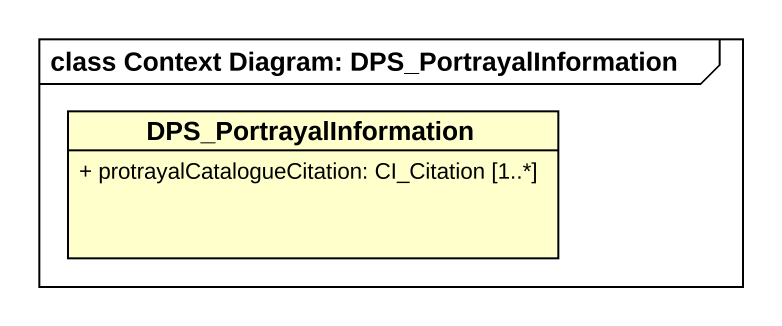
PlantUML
@startuml
mainframe class Context Diagram: DPS_PortrayalInformation
hide circle
hide empty members
skinparam classAttributeIconSize 0
class DPS_PortrayalInformation {
  + protrayalCatalogueCitation: CI_Citation [1..*]
}
@enduml
